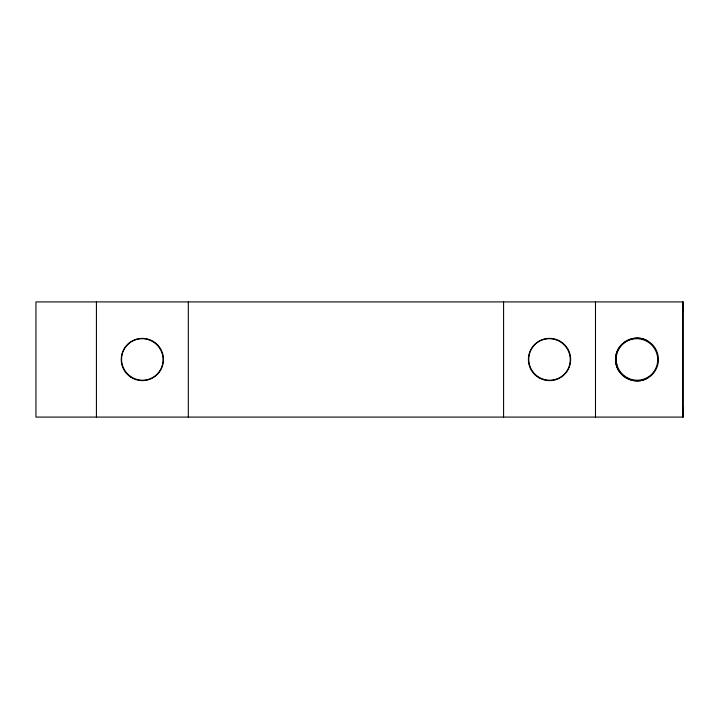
<?xml version="1.0" encoding="UTF-8"?>
<svg xmlns="http://www.w3.org/2000/svg" width="719" height="719" viewBox="0 0 719 719"><rect width="100%" height="100%" fill="white"/><g stroke="black" fill="none" stroke-linecap="round" stroke-linejoin="round"><path stroke-width="1.08" d="M683.041 311.516L683.05 301.917L35.95 301.917L35.95 417.083L683.05 417.083L683.05 301.917M647.693 378.05C634.239 386.346 615.078 375.345 615.563 359.5C615.078 343.655 634.239 332.654 647.693 340.95M683.05 407.484L683.05 417.083M682.78 301.917L682.78 417.083M595.485 301.917L595.485 417.083M503.579 301.917L503.579 417.083M188.324 301.917L188.324 417.083M96.427 301.917L96.427 417.083M626.276 378.05A21.417 21.417 0 0 0 658.406 359.5A21.417 21.417 0 0 0 626.276 340.95A21.417 21.417 0 0 0 626.276 378.05M538.98 377.79A21.112 21.112 0 0 0 570.652 359.5A21.112 21.112 0 0 0 538.98 341.21A21.112 21.112 0 0 0 538.98 377.79M131.065 377.34A21.112 21.112 0 0 0 163.456 360.372A21.112 21.112 0 0 0 132.566 340.797A21.112 21.112 0 0 0 131.065 377.34M616.911 364.74A20.869 20.662 45 0 0 651.702 374.222A20.869 20.662 45 0 0 642.22 339.431A20.869 20.662 45 0 0 616.911 364.74M529.463 364.722A20.878 20.662 45 0 0 564.262 374.222A20.878 20.662 45 0 0 554.762 339.422A20.878 20.662 45 0 0 529.463 364.722M122.284 364.722A20.878 20.662 45 0 0 157.084 374.222A20.878 20.662 45 0 0 147.584 339.422A20.878 20.662 45 0 0 122.284 364.722"/></g></svg>
